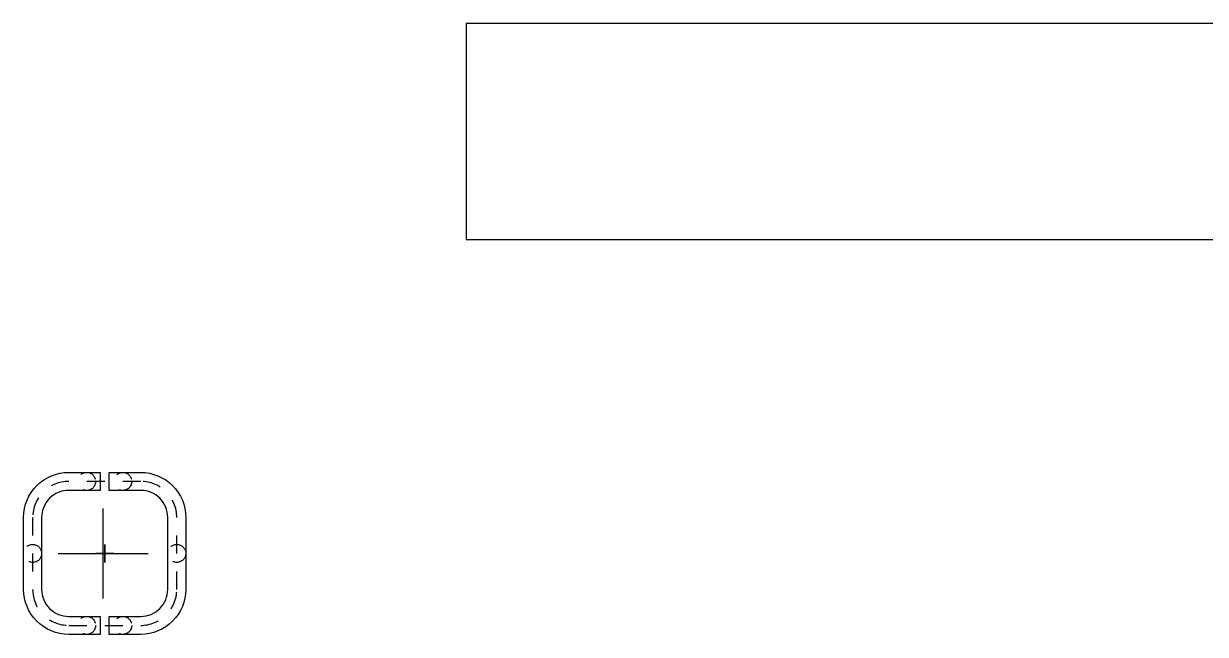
# Model space of a CAD drawing. Header units: millimetres. Extents: x 64 to 660, y 33 to 427.
# Drawn here: x 435.07 to 441.63, y 378.75 to 382.14 of the extents above; entities that cross this region are included whole.
import ezdxf

# ---------------------------------------------------------------- set-up
doc = ezdxf.new("R2010")
doc.units = ezdxf.units.MM
doc.linetypes.add('DASHDOT', pattern=[1, 0.5, -0.25, 0, -0.25])
doc.linetypes.add('HIDDEN', pattern=[0.375, 0.25, -0.125])
doc.layers.add('Equipamientos OCASA', color=10, linetype='Continuous')

msp = doc.modelspace()

# ---------------------------------------------------------------- linework, layer by layer
at = {"color": 253}
for p, q in [((435.5133, 378.9511), (435.5133, 379.4511)), ((435.5133, 378.9511), (435.5133, 379.4511)), ((435.2633, 379.2011), (435.7633, 379.2011)), ((435.2633, 379.2011), (435.7633, 379.2011))]:
    msp.add_line(p, q, dxfattribs=at)
at = {"color": 253, "linetype": 'DASHDOT', "ltscale": 0.2}
for p, q in [((435.5222, 379.1511), (435.5222, 379.2511)), ((435.5222, 379.2511), (435.5222, 379.1511)), ((435.5722, 379.2011), (435.4722, 379.2011)), ((435.4722, 379.2011), (435.5722, 379.2011))]:
    msp.add_line(p, q, dxfattribs=at)
for points in [[(435.4972, 379.5511), (435.3222, 379.5511, 0.414214), (435.1722, 379.4011), (435.1722, 379.0011, 0.414214), (435.3222, 378.8511), (435.4972, 378.8511), (435.4972, 378.7511), (435.3222, 378.7511, -0.414214), (435.0722, 379.0011), (435.0722, 379.4011, -0.414214), (435.3222, 379.6511), (435.4972, 379.6511)], [(435.5472, 378.8511), (435.7222, 378.8511, 0.414214), (435.8722, 379.0011), (435.8722, 379.4011, 0.414214), (435.7222, 379.5511), (435.5472, 379.5511), (435.5472, 379.6511), (435.7222, 379.6511, -0.414214), (435.9722, 379.4011), (435.9722, 379.0011, -0.414214), (435.7222, 378.7511), (435.5472, 378.7511)]]:
    msp.add_lwpolyline(points, format="xyb", close=True)
for points in [[(435.5222, 379.6011), (435.3222, 379.6011, 0.414214), (435.1222, 379.4011), (435.1222, 379.0011, 0.414214), (435.3222, 378.8011), (435.5222, 378.8011)], [(435.5222, 378.8011), (435.7222, 378.8011, 0.414214), (435.9222, 379.0011), (435.9222, 379.4011, 0.414214), (435.7222, 379.6011), (435.5222, 379.6011)]]:
    msp.add_lwpolyline(points, format="xyb", dxfattribs=at)
at = {"color": 251, "linetype": 'HIDDEN', "ltscale": 0.1}
for centre in [(435.4222, 379.6011), (435.6222, 379.6011), (435.1222, 379.2011), (435.9222, 379.2011), (435.4222, 378.8011), (435.6222, 378.8011)]:
    msp.add_circle(centre, 0.05, dxfattribs=at)
at = {"layer": 'Equipamientos OCASA', "color": 252}
msp.add_lwpolyline([(477.5279, 382.1449), (437.5279, 382.1449), (437.5279, 380.9449), (477.5279, 380.9449)], close=True, dxfattribs=at)

doc.saveas('drawing.dxf')
